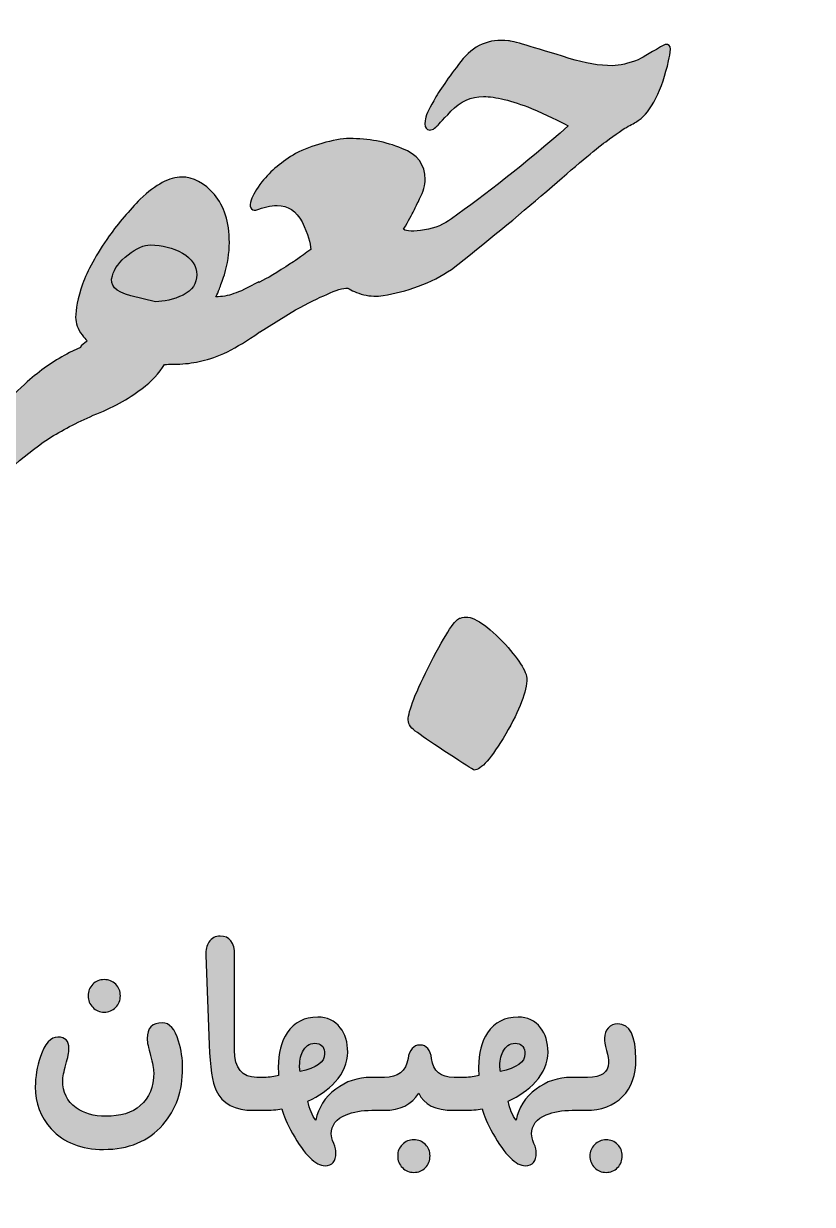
# Model space of a CAD drawing. Header units: millimetres. Extents: x -131.9 to -92.1, y -21.3 to 18.5.
# Drawn here: x -107.47 to -99.97, y -12.7 to -1.47 of the extents above; entities that cross this region are included whole.
import ezdxf

# ---------------------------------------------------------------- set-up
doc = ezdxf.new("R2010")
doc.units = ezdxf.units.MM
doc.header["$MEASUREMENT"] = 0
doc.layers.add('Layer 1', color=7, linetype='Continuous')

msp = doc.modelspace()

# ---------------------------------------------------------------- hatches: boundary and pattern name
at = {"layer": 'Layer 1', "true_color": 0x373435}
h = msp.add_hatch(color=250, dxfattribs=at)
edge = h.paths.add_edge_path()
edge.add_spline(control_points=[(-103.4046, -3.8103), (-103.4987, -3.8737), (-103.6029, -3.927), (-103.7172, -3.9702), (-103.8349, -4.0136), (-103.9458, -4.0402), (-104.0533, -4.057), (-104.1105, -4.0669), (-104.1742, -4.0669), (-104.2382, -4.0502), (-104.3054, -4.0335), (-104.3558, -4.0102), (-104.3895, -3.9869), (-104.4364, -3.9869), (-104.5036, -4.0069), (-104.5877, -4.0468), (-104.6684, -4.0802), (-104.7692, -4.1301), (-104.8869, -4.1934), (-104.8869, -4.1934), (-105.2297, -4.4066), (-105.2297, -4.4066), (-105.2297, -4.4066), (-105.2308, -4.4028), (-105.2308, -4.4028), (-105.2308, -4.4028), (-105.2347, -4.4097), (-105.2347, -4.4097), (-105.453, -4.563), (-105.6345, -4.6528), (-105.779, -4.6796), (-105.8429, -4.6963), (-105.9136, -4.7062), (-105.9874, -4.7095), (-106.0359, -4.7116), (-106.0845, -4.7125), (-106.1329, -4.7127), (-106.184, -4.7972), (-106.2562, -4.8739), (-106.3483, -4.944), (-106.4793, -5.0439), (-106.6338, -5.1272), (-106.812, -5.1973), (-106.9699, -5.2672), (-107.1113, -5.3405), (-107.2388, -5.4204), (-107.4976, -5.597), (-107.7128, -5.7934), (-107.8875, -6.0133), (-107.9179, -6.0434), (-108.0689, -6.2532), (-108.3378, -6.6428), (-108.6673, -7.1559), (-108.8523, -7.4425), (-108.8959, -7.499), (-109.1748, -7.8455), (-109.531, -8.1619), (-109.9713, -8.4518), (-110.0789, -8.5217), (-110.1966, -8.5882), (-110.3244, -8.6517), (-110.5023, -8.7416), (-110.6132, -8.7949), (-110.6605, -8.8116), (-110.778, -8.8748), (-110.8453, -8.8848), (-110.862, -8.8348), (-110.8854, -8.7781), (-110.704, -8.6082), (-110.3176, -8.3286), (-110.0184, -8.1187), (-109.7764, -7.9254), (-109.5951, -7.7456), (-109.3429, -7.4923), (-109.1278, -7.226), (-108.9463, -6.9427), (-108.8656, -6.806), (-108.795, -6.6928), (-108.7378, -6.6031), (-108.6841, -6.5131), (-108.6405, -6.4431), (-108.6101, -6.3963), (-108.4119, -6.0832), (-108.2504, -5.8367), (-108.1261, -5.6568), (-107.9717, -5.4303), (-107.8272, -5.2539), (-107.6959, -5.124), (-107.5716, -5.0008), (-107.4775, -4.9107), (-107.4136, -4.8574), (-107.2959, -4.7542), (-107.1716, -4.6707), (-107.0372, -4.601), (-107.0372, -4.601), (-106.9343, -4.5513), (-106.9343, -4.5513), (-106.9343, -4.5513), (-106.9251, -4.5364), (-106.9251, -4.5364), (-106.8983, -4.5163), (-106.8781, -4.4998), (-106.868, -4.4897), (-106.8848, -4.4729), (-106.9015, -4.4563), (-106.9184, -4.4331), (-106.9587, -4.3765), (-106.9789, -4.3197), (-106.9789, -4.2664), (-106.9789, -4.1899), (-106.9587, -4.0832), (-106.9151, -3.9499), (-106.868, -3.8235), (-106.7842, -3.6701), (-106.6597, -3.4904), (-106.5689, -3.3671), (-106.4713, -3.2504), (-106.3639, -3.1405), (-106.216, -3.0007), (-106.0849, -2.9306), (-105.9706, -2.9306), (-105.8597, -2.9306), (-105.7554, -2.9873), (-105.6581, -3.0972), (-105.5639, -3.2072), (-105.5167, -3.357), (-105.5167, -3.5535), (-105.5167, -3.6536), (-105.5337, -3.7567), (-105.5639, -3.86), (-105.5842, -3.92), (-105.6009, -3.9633), (-105.611, -3.9934), (-105.621, -4.0233), (-105.6345, -4.0466), (-105.6446, -4.07), (-105.5875, -4.07), (-105.5304, -4.0599), (-105.4734, -4.04), (-105.4194, -4.0233), (-105.3389, -3.9834), (-105.2347, -3.9267), (-105.2347, -3.9267), (-105.2321, -3.9367), (-105.2321, -3.9367), (-105.2321, -3.9367), (-105.2297, -3.9302), (-105.2297, -3.9302), (-105.159, -3.897), (-105.0617, -3.8369), (-104.934, -3.7536), (-104.907, -3.7371), (-104.8431, -3.6937), (-104.7423, -3.6205), (-104.7423, -3.5605), (-104.7692, -3.4738), (-104.823, -3.3574), (-104.8802, -3.2541), (-104.9607, -3.2007), (-105.0617, -3.2007), (-105.1255, -3.2007), (-105.1928, -3.2175), (-105.2632, -3.2473), (-105.3137, -3.2473), (-105.3305, -3.2141), (-105.3103, -3.1507), (-105.2934, -3.1041), (-105.26, -3.0474), (-105.2062, -2.9776), (-105.122, -2.871), (-105.0146, -2.7811), (-104.8869, -2.7077), (-104.8062, -2.6645), (-104.7221, -2.6344), (-104.6381, -2.6111), (-104.5338, -2.5812), (-104.4466, -2.5645), (-104.3727, -2.5645), (-104.1944, -2.5645), (-104.0297, -2.5944), (-103.8752, -2.6579), (-103.7272, -2.7145), (-103.6535, -2.8143), (-103.6535, -2.9541), (-103.6535, -3.0042), (-103.6701, -3.0674), (-103.7071, -3.1374), (-103.7272, -3.1808), (-103.744, -3.2175), (-103.761, -3.2508), (-103.7778, -3.2873), (-103.8112, -3.3439), (-103.8583, -3.4271), (-103.8314, -3.4505), (-103.7642, -3.4505), (-103.66, -3.434), (-103.5559, -3.4172), (-103.4719, -3.3806), (-103.4046, -3.3273), (-103.0853, -3.1041), (-102.7123, -2.8109), (-102.2921, -2.4445), (-102.383, -2.3946), (-102.4972, -2.3413), (-102.6417, -2.2781), (-102.8335, -2.2014), (-102.988, -2.1649), (-103.0989, -2.1649), (-103.2164, -2.1649), (-103.3207, -2.2114), (-103.4079, -2.3047), (-103.4955, -2.3979), (-103.5391, -2.4445), (-103.5391, -2.4445), (-103.5726, -2.4812), (-103.6029, -2.4912), (-103.6299, -2.478), (-103.6535, -2.468), (-103.6634, -2.438), (-103.6535, -2.3946), (-103.65, -2.3547), (-103.6233, -2.2913), (-103.5726, -2.2047), (-103.519, -2.1081), (-103.4315, -1.9849), (-103.3138, -1.8316), (-103.1964, -1.6785), (-103.0451, -1.6117), (-102.8603, -1.635), (-102.8299, -1.635), (-102.6349, -1.6917), (-102.2821, -1.8016), (-102.1309, -1.8483), (-101.9965, -1.8716), (-101.8721, -1.8716), (-101.8015, -1.8716), (-101.7209, -1.8517), (-101.6268, -1.8149), (-101.5729, -1.7851), (-101.4889, -1.7384), (-101.3713, -1.6684), (-101.3343, -1.665), (-101.3174, -1.6817), (-101.3209, -1.715), (-101.3209, -1.7517), (-101.3277, -1.7883), (-101.3377, -1.8249), (-101.3679, -1.9616), (-101.4083, -2.0814), (-101.4587, -2.1814), (-101.5124, -2.2847), (-101.5663, -2.3513), (-101.6167, -2.388), (-101.6435, -2.4045), (-101.6772, -2.4245), (-101.7209, -2.448), (-101.7645, -2.4713), (-101.8384, -2.5211), (-101.936, -2.5944), (-102.0333, -2.6677), (-102.2217, -2.8243), (-102.4972, -3.0642), (-102.7762, -3.3073), (-103.0787, -3.5539), (-103.4046, -3.8103)], knot_values=[0, 0, 0, 0, 0.0113636, 0.0113636, 0.0113636, 0.0227273, 0.0227273, 0.0227273, 0.0340909, 0.0340909, 0.0340909, 0.0454545, 0.0454545, 0.0454545, 0.0568182, 0.0568182, 0.0568182, 0.0681818, 0.0681818, 0.0681818, 0.0795455, 0.0795455, 0.0795455, 0.0909091, 0.0909091, 0.0909091, 0.1022727, 0.1022727, 0.1022727, 0.1136364, 0.1136364, 0.1136364, 0.125, 0.125, 0.125, 0.1363636, 0.1363636, 0.1363636, 0.1477273, 0.1477273, 0.1477273, 0.1590909, 0.1590909, 0.1590909, 0.1704545, 0.1704545, 0.1704545, 0.1818182, 0.1818182, 0.1818182, 0.1931818, 0.1931818, 0.1931818, 0.2045455, 0.2045455, 0.2045455, 0.2159091, 0.2159091, 0.2159091, 0.2272727, 0.2272727, 0.2272727, 0.2386364, 0.2386364, 0.2386364, 0.25, 0.25, 0.25, 0.2613636, 0.2613636, 0.2613636, 0.2727273, 0.2727273, 0.2727273, 0.2840909, 0.2840909, 0.2840909, 0.2954545, 0.2954545, 0.2954545, 0.3068182, 0.3068182, 0.3068182, 0.3181818, 0.3181818, 0.3181818, 0.3295455, 0.3295455, 0.3295455, 0.3409091, 0.3409091, 0.3409091, 0.3522727, 0.3522727, 0.3522727, 0.3636364, 0.3636364, 0.3636364, 0.375, 0.375, 0.375, 0.3863636, 0.3863636, 0.3863636, 0.3977273, 0.3977273, 0.3977273, 0.4090909, 0.4090909, 0.4090909, 0.4204545, 0.4204545, 0.4204545, 0.4318182, 0.4318182, 0.4318182, 0.4431818, 0.4431818, 0.4431818, 0.4545455, 0.4545455, 0.4545455, 0.4659091, 0.4659091, 0.4659091, 0.4772727, 0.4772727, 0.4772727, 0.4886364, 0.4886364, 0.4886364, 0.5, 0.5, 0.5, 0.5113636, 0.5113636, 0.5113636, 0.5227273, 0.5227273, 0.5227273, 0.5340909, 0.5340909, 0.5340909, 0.5454545, 0.5454545, 0.5454545, 0.5568182, 0.5568182, 0.5568182, 0.5681818, 0.5681818, 0.5681818, 0.5795455, 0.5795455, 0.5795455, 0.5909091, 0.5909091, 0.5909091, 0.6022727, 0.6022727, 0.6022727, 0.6136364, 0.6136364, 0.6136364, 0.625, 0.625, 0.625, 0.6363636, 0.6363636, 0.6363636, 0.6477273, 0.6477273, 0.6477273, 0.6590909, 0.6590909, 0.6590909, 0.6704545, 0.6704545, 0.6704545, 0.6818182, 0.6818182, 0.6818182, 0.6931818, 0.6931818, 0.6931818, 0.7045455, 0.7045455, 0.7045455, 0.7159091, 0.7159091, 0.7159091, 0.7272727, 0.7272727, 0.7272727, 0.7386364, 0.7386364, 0.7386364, 0.75, 0.75, 0.75, 0.7613636, 0.7613636, 0.7613636, 0.7727273, 0.7727273, 0.7727273, 0.7840909, 0.7840909, 0.7840909, 0.7954545, 0.7954545, 0.7954545, 0.8068182, 0.8068182, 0.8068182, 0.8181818, 0.8181818, 0.8181818, 0.8295455, 0.8295455, 0.8295455, 0.8409091, 0.8409091, 0.8409091, 0.8522727, 0.8522727, 0.8522727, 0.8636364, 0.8636364, 0.8636364, 0.875, 0.875, 0.875, 0.8863636, 0.8863636, 0.8863636, 0.8977273, 0.8977273, 0.8977273, 0.9090909, 0.9090909, 0.9090909, 0.9204545, 0.9204545, 0.9204545, 0.9318182, 0.9318182, 0.9318182, 0.9431818, 0.9431818, 0.9431818, 0.9545455, 0.9545455, 0.9545455, 0.9659091, 0.9659091, 0.9659091, 0.9772727, 0.9772727, 0.9772727, 0.9886364, 0.9886364, 0.9886364, 1, 1, 1, 1], degree=3, periodic=1)
h = msp.add_hatch(color=250, dxfattribs=at)
edge = h.paths.add_edge_path()
edge.add_spline(control_points=[(-105.8261, -3.86), (-105.8261, -3.7769), (-105.8732, -3.7069), (-105.9638, -3.6536), (-106.0547, -3.6036), (-106.1554, -3.577), (-106.2665, -3.577), (-106.3302, -3.577), (-106.4009, -3.607), (-106.4783, -3.6701), (-106.5621, -3.7335), (-106.6125, -3.8001), (-106.6294, -3.8702), (-106.6597, -3.9599), (-106.6026, -4.0233), (-106.4547, -4.0599), (-106.4547, -4.0599), (-106.2194, -4.1165), (-106.2194, -4.1165), (-106.1386, -4.1165), (-106.0514, -4.0966), (-105.9571, -4.0533), (-105.8698, -4.01), (-105.8261, -3.9433), (-105.8261, -3.86)], knot_values=[0, 0, 0, 0, 0.125, 0.125, 0.125, 0.25, 0.25, 0.25, 0.375, 0.375, 0.375, 0.5, 0.5, 0.5, 0.625, 0.625, 0.625, 0.75, 0.75, 0.75, 0.875, 0.875, 0.875, 1, 1, 1, 1], degree=3, periodic=1)
h = msp.add_hatch(color=250, dxfattribs=at)
edge = h.paths.add_edge_path()
edge.add_spline(control_points=[(-103.8146, -8.0958), (-103.8146, -8.139), (-103.7844, -8.1792), (-103.7272, -8.2157), (-103.6634, -8.2623), (-103.5627, -8.3322), (-103.4249, -8.4223), (-103.287, -8.5121), (-103.2096, -8.5621), (-103.1862, -8.572), (-103.1225, -8.572), (-103.0248, -8.4588), (-102.887, -8.2289), (-102.7525, -7.9991), (-102.6853, -7.8226), (-102.6853, -7.6993), (-102.699, -7.6095), (-102.7864, -7.4827), (-102.9475, -7.3195), (-103.109, -7.1562), (-103.2333, -7.0897), (-103.3174, -7.1264), (-103.3611, -7.1264), (-103.4551, -7.2662), (-103.5997, -7.5494), (-103.7443, -7.8292), (-103.8146, -8.0125), (-103.8146, -8.0958)], knot_values=[0, 0, 0, 0, 0.1111111, 0.1111111, 0.1111111, 0.2222222, 0.2222222, 0.2222222, 0.3333333, 0.3333333, 0.3333333, 0.4444444, 0.4444444, 0.4444444, 0.5555556, 0.5555556, 0.5555556, 0.6666667, 0.6666667, 0.6666667, 0.7777778, 0.7777778, 0.7777778, 0.8888889, 0.8888889, 0.8888889, 1, 1, 1, 1], degree=3, periodic=1)
h = msp.add_hatch(color=250, dxfattribs=at)
edge = h.paths.add_edge_path()
edge.add_spline(control_points=[(-105.1949, -11.8091), (-105.1949, -11.8091), (-105.2732, -11.8091), (-105.2732, -11.8091), (-105.2732, -11.8091), (-105.2848, -11.8091), (-105.2848, -11.8091), (-105.4644, -11.8091), (-105.584, -11.7467), (-105.6427, -11.6209), (-105.6785, -11.5435), (-105.7005, -11.3989), (-105.709, -11.1864), (-105.709, -11.1864), (-105.7404, -10.3317), (-105.7404, -10.3317), (-105.7418, -10.2833), (-105.7317, -10.2426), (-105.7106, -10.209), (-105.6864, -10.1708), (-105.6504, -10.1512), (-105.6044, -10.1512), (-105.513, -10.1512), (-105.4668, -10.2113), (-105.4668, -10.3317), (-105.4668, -10.3317), (-105.4668, -11.2356), (-105.4668, -11.2356), (-105.4668, -11.4092), (-105.3966, -11.4958), (-105.2551, -11.4958), (-105.2551, -11.4958), (-105.1949, -11.4958), (-105.1949, -11.4958), (-105.1949, -11.4958), (-105.1856, -11.4958), (-105.1856, -11.4958), (-105.1325, -11.4958), (-105.0864, -11.4896), (-105.048, -11.477), (-105.0504, -11.4497), (-105.0512, -11.424), (-105.0512, -11.3989), (-105.0512, -11.2654), (-105.0231, -11.1559), (-104.966, -11.0708), (-104.8997, -10.9716), (-104.8027, -10.9224), (-104.6754, -10.9224), (-104.5848, -10.9224), (-104.5136, -10.956), (-104.4613, -11.0231), (-104.4136, -11.0841), (-104.3902, -11.1615), (-104.3902, -11.2552), (-104.3902, -11.356), (-104.43, -11.4505), (-104.5097, -11.5388), (-104.5777, -11.6146), (-104.6645, -11.6747), (-104.7684, -11.7209), (-104.7551, -11.7967), (-104.7301, -11.8576), (-104.6934, -11.9037), (-104.6708, -11.7834), (-104.6074, -11.685), (-104.5043, -11.6075), (-104.4059, -11.5333), (-104.2942, -11.4958), (-104.1691, -11.4958), (-104.1691, -11.4958), (-104.1387, -11.4958), (-104.1387, -11.4958), (-104.1387, -11.4958), (-104.0605, -11.4958), (-104.0605, -11.4958), (-104.0605, -11.4958), (-104.0418, -11.4958), (-104.0418, -11.4958), (-103.9114, -11.4958), (-103.8363, -11.4365), (-103.8167, -11.3169), (-103.8035, -11.2318), (-103.7653, -11.1888), (-103.7027, -11.1888), (-103.6394, -11.1888), (-103.6027, -11.2318), (-103.5925, -11.3169), (-103.5777, -11.4365), (-103.5065, -11.4958), (-103.3792, -11.4958), (-103.3792, -11.4958), (-103.3675, -11.4958), (-103.3675, -11.4958), (-103.3675, -11.4958), (-103.2894, -11.4958), (-103.2894, -11.4958), (-103.2894, -11.4958), (-103.28, -11.4958), (-103.28, -11.4958), (-103.2268, -11.4958), (-103.1807, -11.4896), (-103.1424, -11.477), (-103.1448, -11.4497), (-103.1456, -11.424), (-103.1456, -11.3989), (-103.1456, -11.2654), (-103.1175, -11.1559), (-103.0604, -11.0708), (-102.9941, -10.9716), (-102.8971, -10.9224), (-102.7697, -10.9224), (-102.6791, -10.9224), (-102.608, -10.956), (-102.5556, -11.0231), (-102.508, -11.0841), (-102.4846, -11.1615), (-102.4846, -11.2552), (-102.4846, -11.356), (-102.5244, -11.4505), (-102.6041, -11.5388), (-102.6721, -11.6146), (-102.7588, -11.6747), (-102.8628, -11.7209), (-102.8494, -11.7967), (-102.8245, -11.8576), (-102.7877, -11.9037), (-102.7651, -11.7834), (-102.7017, -11.685), (-102.5987, -11.6075), (-102.5002, -11.5333), (-102.3885, -11.4958), (-102.2634, -11.4958), (-102.2634, -11.4958), (-102.2331, -11.4958), (-102.2331, -11.4958), (-102.2331, -11.4958), (-102.1549, -11.4958), (-102.1549, -11.4958), (-102.1549, -11.4958), (-102.1088, -11.4958), (-102.1088, -11.4958), (-101.9751, -11.4958), (-101.9088, -11.4489), (-101.9088, -11.356), (-101.9088, -11.3287), (-101.915, -11.2896), (-101.9283, -11.2388), (-101.9417, -11.188), (-101.9478, -11.149), (-101.9478, -11.1216), (-101.9478, -11.0849), (-101.9361, -11.0529), (-101.9119, -11.0262), (-101.8877, -11.0005), (-101.858, -10.9873), (-101.8213, -10.9873), (-101.7064, -10.9873), (-101.6487, -11.099), (-101.6487, -11.3224), (-101.6487, -11.4732), (-101.6908, -11.5919), (-101.7752, -11.6787), (-101.8596, -11.7654), (-101.9767, -11.8091), (-102.1268, -11.8091), (-102.1268, -11.8091), (-102.1549, -11.8091), (-102.1549, -11.8091), (-102.1549, -11.8091), (-102.2331, -11.8091), (-102.2331, -11.8091), (-102.2331, -11.8091), (-102.2541, -11.8091), (-102.2541, -11.8091), (-102.351, -11.8091), (-102.433, -11.8232), (-102.501, -11.8514), (-102.594, -11.8896), (-102.6408, -11.9505), (-102.6408, -12.0341), (-102.6408, -12.0553), (-102.6331, -12.0849), (-102.6182, -12.1241), (-102.6034, -12.1623), (-102.5963, -12.192), (-102.5963, -12.2131), (-102.5963, -12.2951), (-102.6307, -12.3358), (-102.7003, -12.3358), (-102.7909, -12.3358), (-102.894, -12.2334), (-103.0105, -12.0287), (-103.0627, -11.9373), (-103.0955, -11.8584), (-103.1104, -11.7935), (-103.1596, -11.8036), (-103.2175, -11.8091), (-103.2823, -11.8091), (-103.2823, -11.8091), (-103.2894, -11.8091), (-103.2894, -11.8091), (-103.2894, -11.8091), (-103.3675, -11.8091), (-103.3675, -11.8091), (-103.3675, -11.8091), (-103.3792, -11.8091), (-103.3792, -11.8091), (-103.5573, -11.8091), (-103.6691, -11.7544), (-103.7137, -11.6451), (-103.7809, -11.7544), (-103.891, -11.8091), (-104.0441, -11.8091), (-104.0441, -11.8091), (-104.0605, -11.8091), (-104.0605, -11.8091), (-104.0605, -11.8091), (-104.1387, -11.8091), (-104.1387, -11.8091), (-104.1387, -11.8091), (-104.1597, -11.8091), (-104.1597, -11.8091), (-104.2566, -11.8091), (-104.3387, -11.8232), (-104.4067, -11.8514), (-104.4996, -11.8896), (-104.5465, -11.9505), (-104.5465, -12.0341), (-104.5465, -12.0553), (-104.5387, -12.0849), (-104.5239, -12.1241), (-104.509, -12.1623), (-104.502, -12.192), (-104.502, -12.2131), (-104.502, -12.2951), (-104.5363, -12.3358), (-104.6059, -12.3358), (-104.6965, -12.3358), (-104.7997, -12.2334), (-104.9161, -12.0287), (-104.9684, -11.9373), (-105.0012, -11.8584), (-105.016, -11.7935), (-105.0652, -11.8036), (-105.1231, -11.8091), (-105.188, -11.8091), (-105.188, -11.8091), (-105.1949, -11.8091), (-105.1949, -11.8091)], knot_values=[0, 0, 0, 0, 0.0120482, 0.0120482, 0.0120482, 0.0240964, 0.0240964, 0.0240964, 0.0361446, 0.0361446, 0.0361446, 0.0481928, 0.0481928, 0.0481928, 0.060241, 0.060241, 0.060241, 0.0722892, 0.0722892, 0.0722892, 0.0843373, 0.0843373, 0.0843373, 0.0963855, 0.0963855, 0.0963855, 0.1084337, 0.1084337, 0.1084337, 0.1204819, 0.1204819, 0.1204819, 0.1325301, 0.1325301, 0.1325301, 0.1445783, 0.1445783, 0.1445783, 0.1566265, 0.1566265, 0.1566265, 0.1686747, 0.1686747, 0.1686747, 0.1807229, 0.1807229, 0.1807229, 0.1927711, 0.1927711, 0.1927711, 0.2048193, 0.2048193, 0.2048193, 0.2168675, 0.2168675, 0.2168675, 0.2289157, 0.2289157, 0.2289157, 0.2409639, 0.2409639, 0.2409639, 0.253012, 0.253012, 0.253012, 0.2650602, 0.2650602, 0.2650602, 0.2771084, 0.2771084, 0.2771084, 0.2891566, 0.2891566, 0.2891566, 0.3012048, 0.3012048, 0.3012048, 0.313253, 0.313253, 0.313253, 0.3253012, 0.3253012, 0.3253012, 0.3373494, 0.3373494, 0.3373494, 0.3493976, 0.3493976, 0.3493976, 0.3614458, 0.3614458, 0.3614458, 0.373494, 0.373494, 0.373494, 0.3855422, 0.3855422, 0.3855422, 0.3975904, 0.3975904, 0.3975904, 0.4096386, 0.4096386, 0.4096386, 0.4216867, 0.4216867, 0.4216867, 0.4337349, 0.4337349, 0.4337349, 0.4457831, 0.4457831, 0.4457831, 0.4578313, 0.4578313, 0.4578313, 0.4698795, 0.4698795, 0.4698795, 0.4819277, 0.4819277, 0.4819277, 0.4939759, 0.4939759, 0.4939759, 0.5060241, 0.5060241, 0.5060241, 0.5180723, 0.5180723, 0.5180723, 0.5301205, 0.5301205, 0.5301205, 0.5421687, 0.5421687, 0.5421687, 0.5542169, 0.5542169, 0.5542169, 0.5662651, 0.5662651, 0.5662651, 0.5783133, 0.5783133, 0.5783133, 0.5903614, 0.5903614, 0.5903614, 0.6024096, 0.6024096, 0.6024096, 0.6144578, 0.6144578, 0.6144578, 0.626506, 0.626506, 0.626506, 0.6385542, 0.6385542, 0.6385542, 0.6506024, 0.6506024, 0.6506024, 0.6626506, 0.6626506, 0.6626506, 0.6746988, 0.6746988, 0.6746988, 0.686747, 0.686747, 0.686747, 0.6987952, 0.6987952, 0.6987952, 0.7108434, 0.7108434, 0.7108434, 0.7228916, 0.7228916, 0.7228916, 0.7349398, 0.7349398, 0.7349398, 0.746988, 0.746988, 0.746988, 0.7590361, 0.7590361, 0.7590361, 0.7710843, 0.7710843, 0.7710843, 0.7831325, 0.7831325, 0.7831325, 0.7951807, 0.7951807, 0.7951807, 0.8072289, 0.8072289, 0.8072289, 0.8192771, 0.8192771, 0.8192771, 0.8313253, 0.8313253, 0.8313253, 0.8433735, 0.8433735, 0.8433735, 0.8554217, 0.8554217, 0.8554217, 0.8674699, 0.8674699, 0.8674699, 0.8795181, 0.8795181, 0.8795181, 0.8915663, 0.8915663, 0.8915663, 0.9036145, 0.9036145, 0.9036145, 0.9156627, 0.9156627, 0.9156627, 0.9277108, 0.9277108, 0.9277108, 0.939759, 0.939759, 0.939759, 0.9518072, 0.9518072, 0.9518072, 0.9638554, 0.9638554, 0.9638554, 0.9759036, 0.9759036, 0.9759036, 0.9879518, 0.9879518, 0.9879518, 1, 1, 1, 1], degree=3, periodic=1)
h = msp.add_hatch(color=250, dxfattribs=at)
edge = h.paths.add_edge_path()
edge.add_spline(control_points=[(-106.5536, -10.7192), (-106.5536, -10.7621), (-106.5684, -10.7989), (-106.5982, -10.8293), (-106.6279, -10.8598), (-106.6645, -10.8754), (-106.7076, -10.8754), (-106.7505, -10.8754), (-106.7865, -10.8598), (-106.8161, -10.8293), (-106.8458, -10.7989), (-106.8606, -10.7621), (-106.8606, -10.7192), (-106.8606, -10.6763), (-106.8458, -10.6395), (-106.8161, -10.6099), (-106.7865, -10.581), (-106.7505, -10.566), (-106.7076, -10.566), (-106.6645, -10.566), (-106.6279, -10.581), (-106.5982, -10.6099), (-106.5684, -10.6395), (-106.5536, -10.6763), (-106.5536, -10.7192)], knot_values=[0, 0, 0, 0, 0.125, 0.125, 0.125, 0.25, 0.25, 0.25, 0.375, 0.375, 0.375, 0.5, 0.5, 0.5, 0.625, 0.625, 0.625, 0.75, 0.75, 0.75, 0.875, 0.875, 0.875, 1, 1, 1, 1], degree=3, periodic=1)
h = msp.add_hatch(color=250, dxfattribs=at)
edge = h.paths.add_edge_path()
edge.add_spline(control_points=[(-105.9614, -11.4068), (-105.9614, -11.6239), (-106.0239, -11.8036), (-106.1489, -11.9467), (-106.2857, -12.1029), (-106.4739, -12.181), (-106.7137, -12.181), (-106.9255, -12.181), (-107.0911, -12.1162), (-107.2107, -11.9857), (-107.3123, -11.874), (-107.3631, -11.7411), (-107.3631, -11.5857), (-107.3631, -11.4912), (-107.3467, -11.3951), (-107.3139, -11.2981), (-107.2724, -11.1739), (-107.217, -11.1122), (-107.1474, -11.1122), (-107.0779, -11.1122), (-107.0427, -11.149), (-107.0427, -11.2224), (-107.0427, -11.256), (-107.0521, -11.306), (-107.0716, -11.374), (-107.0911, -11.442), (-107.1014, -11.4928), (-107.1014, -11.5278), (-107.1014, -11.6373), (-107.0591, -11.7224), (-106.9747, -11.7842), (-106.9005, -11.8388), (-106.806, -11.8662), (-106.6927, -11.8662), (-106.5528, -11.8662), (-106.4427, -11.8326), (-106.3638, -11.7646), (-106.2786, -11.6919), (-106.2364, -11.5873), (-106.2364, -11.4497), (-106.2364, -11.4138), (-106.2465, -11.3591), (-106.2669, -11.2864), (-106.288, -11.2138), (-106.2981, -11.1607), (-106.2981, -11.1271), (-106.2981, -11.0262), (-106.2505, -10.9762), (-106.1544, -10.9762), (-106.0864, -10.9762), (-106.0348, -11.0349), (-105.9996, -11.1513), (-105.9739, -11.2333), (-105.9614, -11.3185), (-105.9614, -11.4068)], knot_values=[0, 0, 0, 0, 0.0555556, 0.0555556, 0.0555556, 0.1111111, 0.1111111, 0.1111111, 0.1666667, 0.1666667, 0.1666667, 0.2222222, 0.2222222, 0.2222222, 0.2777778, 0.2777778, 0.2777778, 0.3333333, 0.3333333, 0.3333333, 0.3888889, 0.3888889, 0.3888889, 0.4444444, 0.4444444, 0.4444444, 0.5, 0.5, 0.5, 0.5555556, 0.5555556, 0.5555556, 0.6111111, 0.6111111, 0.6111111, 0.6666667, 0.6666667, 0.6666667, 0.7222222, 0.7222222, 0.7222222, 0.7777778, 0.7777778, 0.7777778, 0.8333333, 0.8333333, 0.8333333, 0.8888889, 0.8888889, 0.8888889, 0.9444444, 0.9444444, 0.9444444, 1, 1, 1, 1], degree=3, periodic=1)
h = msp.add_hatch(color=250, dxfattribs=at)
edge = h.paths.add_edge_path()
edge.add_spline(control_points=[(-104.6105, -11.2724), (-104.6105, -11.2123), (-104.6348, -11.1794), (-104.6832, -11.1731), (-104.7386, -11.1662), (-104.7817, -11.1864), (-104.8114, -11.2356), (-104.8355, -11.2763), (-104.8481, -11.3263), (-104.8481, -11.3857), (-104.8481, -11.4044), (-104.8465, -11.4224), (-104.8434, -11.4404), (-104.688, -11.4076), (-104.6105, -11.3513), (-104.6105, -11.2724)], knot_values=[0, 0, 0, 0, 0.2, 0.2, 0.2, 0.4, 0.4, 0.4, 0.6, 0.6, 0.6, 0.8, 0.8, 0.8, 1, 1, 1, 1], degree=3, periodic=1)
h = msp.add_hatch(color=250, dxfattribs=at)
edge = h.paths.add_edge_path()
edge.add_spline(control_points=[(-102.7049, -11.2724), (-102.7049, -11.2123), (-102.7292, -11.1794), (-102.7776, -11.1731), (-102.833, -11.1662), (-102.876, -11.1864), (-102.9057, -11.2356), (-102.9299, -11.2763), (-102.9425, -11.3263), (-102.9425, -11.3857), (-102.9425, -11.4044), (-102.9409, -11.4224), (-102.9377, -11.4404), (-102.7823, -11.4076), (-102.7049, -11.3513), (-102.7049, -11.2724)], knot_values=[0, 0, 0, 0, 0.2, 0.2, 0.2, 0.4, 0.4, 0.4, 0.6, 0.6, 0.6, 0.8, 0.8, 0.8, 1, 1, 1, 1], degree=3, periodic=1)
h = msp.add_hatch(color=250, dxfattribs=at)
edge = h.paths.add_edge_path()
edge.add_spline(control_points=[(-103.6074, -12.2427), (-103.6074, -12.2858), (-103.6222, -12.3233), (-103.6512, -12.3538), (-103.6809, -12.3842), (-103.7175, -12.3991), (-103.7605, -12.3991), (-103.8035, -12.3991), (-103.8402, -12.3842), (-103.8699, -12.3538), (-103.9003, -12.3233), (-103.9152, -12.2858), (-103.9152, -12.2427), (-103.9152, -12.1998), (-103.9003, -12.163), (-103.8699, -12.1342), (-103.8402, -12.1045), (-103.8035, -12.0897), (-103.7605, -12.0897), (-103.7175, -12.0897), (-103.6809, -12.1045), (-103.6512, -12.1342), (-103.6222, -12.163), (-103.6074, -12.1998), (-103.6074, -12.2427)], knot_values=[0, 0, 0, 0, 0.125, 0.125, 0.125, 0.25, 0.25, 0.25, 0.375, 0.375, 0.375, 0.5, 0.5, 0.5, 0.625, 0.625, 0.625, 0.75, 0.75, 0.75, 0.875, 0.875, 0.875, 1, 1, 1, 1], degree=3, periodic=1)
h = msp.add_hatch(color=250, dxfattribs=at)
edge = h.paths.add_edge_path()
edge.add_spline(control_points=[(-101.7784, -12.2427), (-101.7784, -12.2858), (-101.7932, -12.3233), (-101.8229, -12.3538), (-101.8533, -12.3842), (-101.8901, -12.3991), (-101.933, -12.3991), (-101.9759, -12.3991), (-102.0127, -12.3842), (-102.0416, -12.3538), (-102.0714, -12.3233), (-102.0862, -12.2858), (-102.0862, -12.2427), (-102.0862, -12.2006), (-102.0714, -12.1646), (-102.0408, -12.135), (-102.0111, -12.1045), (-101.9751, -12.0897), (-101.933, -12.0897), (-101.8901, -12.0897), (-101.8533, -12.1045), (-101.8229, -12.1342), (-101.7932, -12.163), (-101.7784, -12.1998), (-101.7784, -12.2427)], knot_values=[0, 0, 0, 0, 0.125, 0.125, 0.125, 0.25, 0.25, 0.25, 0.375, 0.375, 0.375, 0.5, 0.5, 0.5, 0.625, 0.625, 0.625, 0.75, 0.75, 0.75, 0.875, 0.875, 0.875, 1, 1, 1, 1], degree=3, periodic=1)

# ---------------------------------------------------------------- linework, layer by layer
at = {"layer": 'Layer 1', "color": 250, "lineweight": 18}
msp.add_open_spline([(-128.8774, 18.4715), (-128.8774, 18.4715), (-95.0772, 18.4715), (-95.0772, 18.4715), (-93.4273, 18.4715), (-92.0773, 17.1215), (-92.0773, 15.4715), (-92.0773, 15.4715), (-92.0773, -18.3285), (-92.0773, -18.3285), (-92.0773, -19.9785), (-93.4273, -21.3285), (-95.0772, -21.3285), (-95.0772, -21.3285), (-128.8774, -21.3285), (-128.8774, -21.3285), (-130.5273, -21.3285), (-131.8773, -19.9785), (-131.8773, -18.3285), (-131.8773, -18.3285), (-131.8773, 15.4715), (-131.8773, 15.4715), (-131.8773, 17.1215), (-130.5273, 18.4715), (-128.8774, 18.4715)], degree=3, knots=[0, 0, 0, 0, 0.125, 0.125, 0.125, 0.25, 0.25, 0.25, 0.375, 0.375, 0.375, 0.5, 0.5, 0.5, 0.625, 0.625, 0.625, 0.75, 0.75, 0.75, 0.875, 0.875, 0.875, 1, 1, 1, 1], dxfattribs=at)
at = {"layer": 'Layer 1', "color": 250}
for points, knots in [([(-103.4046, -3.8103), (-103.4987, -3.8737), (-103.6029, -3.927), (-103.7172, -3.9702), (-103.8349, -4.0136), (-103.9458, -4.0402), (-104.0533, -4.057), (-104.1105, -4.0669), (-104.1742, -4.0669), (-104.2382, -4.0502), (-104.3054, -4.0335), (-104.3558, -4.0102), (-104.3895, -3.9869), (-104.4364, -3.9869), (-104.5036, -4.0069), (-104.5877, -4.0468), (-104.6684, -4.0802), (-104.7692, -4.1301), (-104.8869, -4.1934), (-104.8869, -4.1934), (-105.2297, -4.4066), (-105.2297, -4.4066), (-105.2297, -4.4066), (-105.2308, -4.4028), (-105.2308, -4.4028), (-105.2308, -4.4028), (-105.2347, -4.4097), (-105.2347, -4.4097), (-105.453, -4.563), (-105.6345, -4.6528), (-105.779, -4.6796), (-105.8429, -4.6963), (-105.9136, -4.7062), (-105.9874, -4.7095), (-106.0359, -4.7116), (-106.0845, -4.7125), (-106.1329, -4.7127), (-106.184, -4.7972), (-106.2562, -4.8739), (-106.3483, -4.944), (-106.4793, -5.0439), (-106.6338, -5.1272), (-106.812, -5.1973), (-106.9699, -5.2672), (-107.1113, -5.3405), (-107.2388, -5.4204), (-107.4976, -5.597), (-107.7128, -5.7934), (-107.8875, -6.0133), (-107.9179, -6.0434), (-108.0689, -6.2532), (-108.3378, -6.6428), (-108.6673, -7.1559), (-108.8523, -7.4425), (-108.8959, -7.499), (-109.1748, -7.8455), (-109.531, -8.1619), (-109.9713, -8.4518), (-110.0789, -8.5217), (-110.1966, -8.5882), (-110.3244, -8.6517), (-110.5023, -8.7416), (-110.6132, -8.7949), (-110.6605, -8.8116), (-110.778, -8.8748), (-110.8453, -8.8848), (-110.862, -8.8348), (-110.8854, -8.7781), (-110.704, -8.6082), (-110.3176, -8.3286), (-110.0184, -8.1187), (-109.7764, -7.9254), (-109.5951, -7.7456), (-109.3429, -7.4923), (-109.1278, -7.226), (-108.9463, -6.9427), (-108.8656, -6.806), (-108.795, -6.6928), (-108.7378, -6.6031), (-108.6841, -6.5131), (-108.6405, -6.4431), (-108.6101, -6.3963), (-108.4119, -6.0832), (-108.2504, -5.8367), (-108.1261, -5.6568), (-107.9717, -5.4303), (-107.8272, -5.2539), (-107.6959, -5.124), (-107.5716, -5.0008), (-107.4775, -4.9107), (-107.4136, -4.8574), (-107.2959, -4.7542), (-107.1716, -4.6707), (-107.0372, -4.601), (-107.0372, -4.601), (-106.9343, -4.5513), (-106.9343, -4.5513), (-106.9343, -4.5513), (-106.9251, -4.5364), (-106.9251, -4.5364), (-106.8983, -4.5163), (-106.8781, -4.4998), (-106.868, -4.4897), (-106.8848, -4.4729), (-106.9015, -4.4563), (-106.9184, -4.4331), (-106.9587, -4.3765), (-106.9789, -4.3197), (-106.9789, -4.2664), (-106.9789, -4.1899), (-106.9587, -4.0832), (-106.9151, -3.9499), (-106.868, -3.8235), (-106.7842, -3.6701), (-106.6597, -3.4904), (-106.5689, -3.3671), (-106.4713, -3.2504), (-106.3639, -3.1405), (-106.216, -3.0007), (-106.0849, -2.9306), (-105.9706, -2.9306), (-105.8597, -2.9306), (-105.7554, -2.9873), (-105.6581, -3.0972), (-105.5639, -3.2072), (-105.5167, -3.357), (-105.5167, -3.5535), (-105.5167, -3.6536), (-105.5337, -3.7567), (-105.5639, -3.86), (-105.5842, -3.92), (-105.6009, -3.9633), (-105.611, -3.9934), (-105.621, -4.0233), (-105.6345, -4.0466), (-105.6446, -4.07), (-105.5875, -4.07), (-105.5304, -4.0599), (-105.4734, -4.04), (-105.4194, -4.0233), (-105.3389, -3.9834), (-105.2347, -3.9267), (-105.2347, -3.9267), (-105.2321, -3.9367), (-105.2321, -3.9367), (-105.2321, -3.9367), (-105.2297, -3.9302), (-105.2297, -3.9302), (-105.159, -3.897), (-105.0617, -3.8369), (-104.934, -3.7536), (-104.907, -3.7371), (-104.8431, -3.6937), (-104.7423, -3.6205), (-104.7423, -3.5605), (-104.7692, -3.4738), (-104.823, -3.3574), (-104.8802, -3.2541), (-104.9607, -3.2007), (-105.0617, -3.2007), (-105.1255, -3.2007), (-105.1928, -3.2175), (-105.2632, -3.2473), (-105.3137, -3.2473), (-105.3305, -3.2141), (-105.3103, -3.1507), (-105.2934, -3.1041), (-105.26, -3.0474), (-105.2062, -2.9776), (-105.122, -2.871), (-105.0146, -2.7811), (-104.8869, -2.7077), (-104.8062, -2.6645), (-104.7221, -2.6344), (-104.6381, -2.6111), (-104.5338, -2.5812), (-104.4466, -2.5645), (-104.3727, -2.5645), (-104.1944, -2.5645), (-104.0297, -2.5944), (-103.8752, -2.6579), (-103.7272, -2.7145), (-103.6535, -2.8143), (-103.6535, -2.9541), (-103.6535, -3.0042), (-103.6701, -3.0674), (-103.7071, -3.1374), (-103.7272, -3.1808), (-103.744, -3.2175), (-103.761, -3.2508), (-103.7778, -3.2873), (-103.8112, -3.3439), (-103.8583, -3.4271), (-103.8314, -3.4505), (-103.7642, -3.4505), (-103.66, -3.434), (-103.5559, -3.4172), (-103.4719, -3.3806), (-103.4046, -3.3273), (-103.0853, -3.1041), (-102.7123, -2.8109), (-102.2921, -2.4445), (-102.383, -2.3946), (-102.4972, -2.3413), (-102.6417, -2.2781), (-102.8335, -2.2014), (-102.988, -2.1649), (-103.0989, -2.1649), (-103.2164, -2.1649), (-103.3207, -2.2114), (-103.4079, -2.3047), (-103.4955, -2.3979), (-103.5391, -2.4445), (-103.5391, -2.4445), (-103.5726, -2.4812), (-103.6029, -2.4912), (-103.6299, -2.478), (-103.6535, -2.468), (-103.6634, -2.438), (-103.6535, -2.3946), (-103.65, -2.3547), (-103.6233, -2.2913), (-103.5726, -2.2047), (-103.519, -2.1081), (-103.4315, -1.9849), (-103.3138, -1.8316), (-103.1964, -1.6785), (-103.0451, -1.6117), (-102.8603, -1.635), (-102.8299, -1.635), (-102.6349, -1.6917), (-102.2821, -1.8016), (-102.1309, -1.8483), (-101.9965, -1.8716), (-101.8721, -1.8716), (-101.8015, -1.8716), (-101.7209, -1.8517), (-101.6268, -1.8149), (-101.5729, -1.7851), (-101.4889, -1.7384), (-101.3713, -1.6684), (-101.3343, -1.665), (-101.3174, -1.6817), (-101.3209, -1.715), (-101.3209, -1.7517), (-101.3277, -1.7883), (-101.3377, -1.8249), (-101.3679, -1.9616), (-101.4083, -2.0814), (-101.4587, -2.1814), (-101.5124, -2.2847), (-101.5663, -2.3513), (-101.6167, -2.388), (-101.6435, -2.4045), (-101.6772, -2.4245), (-101.7209, -2.448), (-101.7645, -2.4713), (-101.8384, -2.5211), (-101.936, -2.5944), (-102.0333, -2.6677), (-102.2217, -2.8243), (-102.4972, -3.0642), (-102.7762, -3.3073), (-103.0787, -3.5539), (-103.4046, -3.8103)], [0, 0, 0, 0, 0.0113636, 0.0113636, 0.0113636, 0.0227273, 0.0227273, 0.0227273, 0.0340909, 0.0340909, 0.0340909, 0.0454545, 0.0454545, 0.0454545, 0.0568182, 0.0568182, 0.0568182, 0.0681818, 0.0681818, 0.0681818, 0.0795455, 0.0795455, 0.0795455, 0.0909091, 0.0909091, 0.0909091, 0.1022727, 0.1022727, 0.1022727, 0.1136364, 0.1136364, 0.1136364, 0.125, 0.125, 0.125, 0.1363636, 0.1363636, 0.1363636, 0.1477273, 0.1477273, 0.1477273, 0.1590909, 0.1590909, 0.1590909, 0.1704545, 0.1704545, 0.1704545, 0.1818182, 0.1818182, 0.1818182, 0.1931818, 0.1931818, 0.1931818, 0.2045455, 0.2045455, 0.2045455, 0.2159091, 0.2159091, 0.2159091, 0.2272727, 0.2272727, 0.2272727, 0.2386364, 0.2386364, 0.2386364, 0.25, 0.25, 0.25, 0.2613636, 0.2613636, 0.2613636, 0.2727273, 0.2727273, 0.2727273, 0.2840909, 0.2840909, 0.2840909, 0.2954545, 0.2954545, 0.2954545, 0.3068182, 0.3068182, 0.3068182, 0.3181818, 0.3181818, 0.3181818, 0.3295455, 0.3295455, 0.3295455, 0.3409091, 0.3409091, 0.3409091, 0.3522727, 0.3522727, 0.3522727, 0.3636364, 0.3636364, 0.3636364, 0.375, 0.375, 0.375, 0.3863636, 0.3863636, 0.3863636, 0.3977273, 0.3977273, 0.3977273, 0.4090909, 0.4090909, 0.4090909, 0.4204545, 0.4204545, 0.4204545, 0.4318182, 0.4318182, 0.4318182, 0.4431818, 0.4431818, 0.4431818, 0.4545455, 0.4545455, 0.4545455, 0.4659091, 0.4659091, 0.4659091, 0.4772727, 0.4772727, 0.4772727, 0.4886364, 0.4886364, 0.4886364, 0.5, 0.5, 0.5, 0.5113636, 0.5113636, 0.5113636, 0.5227273, 0.5227273, 0.5227273, 0.5340909, 0.5340909, 0.5340909, 0.5454545, 0.5454545, 0.5454545, 0.5568182, 0.5568182, 0.5568182, 0.5681818, 0.5681818, 0.5681818, 0.5795455, 0.5795455, 0.5795455, 0.5909091, 0.5909091, 0.5909091, 0.6022727, 0.6022727, 0.6022727, 0.6136364, 0.6136364, 0.6136364, 0.625, 0.625, 0.625, 0.6363636, 0.6363636, 0.6363636, 0.6477273, 0.6477273, 0.6477273, 0.6590909, 0.6590909, 0.6590909, 0.6704545, 0.6704545, 0.6704545, 0.6818182, 0.6818182, 0.6818182, 0.6931818, 0.6931818, 0.6931818, 0.7045455, 0.7045455, 0.7045455, 0.7159091, 0.7159091, 0.7159091, 0.7272727, 0.7272727, 0.7272727, 0.7386364, 0.7386364, 0.7386364, 0.75, 0.75, 0.75, 0.7613636, 0.7613636, 0.7613636, 0.7727273, 0.7727273, 0.7727273, 0.7840909, 0.7840909, 0.7840909, 0.7954545, 0.7954545, 0.7954545, 0.8068182, 0.8068182, 0.8068182, 0.8181818, 0.8181818, 0.8181818, 0.8295455, 0.8295455, 0.8295455, 0.8409091, 0.8409091, 0.8409091, 0.8522727, 0.8522727, 0.8522727, 0.8636364, 0.8636364, 0.8636364, 0.875, 0.875, 0.875, 0.8863636, 0.8863636, 0.8863636, 0.8977273, 0.8977273, 0.8977273, 0.9090909, 0.9090909, 0.9090909, 0.9204545, 0.9204545, 0.9204545, 0.9318182, 0.9318182, 0.9318182, 0.9431818, 0.9431818, 0.9431818, 0.9545455, 0.9545455, 0.9545455, 0.9659091, 0.9659091, 0.9659091, 0.9772727, 0.9772727, 0.9772727, 0.9886364, 0.9886364, 0.9886364, 1, 1, 1, 1]), ([(-105.8261, -3.86), (-105.8261, -3.7769), (-105.8732, -3.7069), (-105.9638, -3.6536), (-106.0547, -3.6036), (-106.1554, -3.577), (-106.2665, -3.577), (-106.3302, -3.577), (-106.4009, -3.607), (-106.4783, -3.6701), (-106.5621, -3.7335), (-106.6125, -3.8001), (-106.6294, -3.8702), (-106.6597, -3.9599), (-106.6026, -4.0233), (-106.4547, -4.0599), (-106.4547, -4.0599), (-106.2194, -4.1165), (-106.2194, -4.1165), (-106.1386, -4.1165), (-106.0514, -4.0966), (-105.9571, -4.0533), (-105.8698, -4.01), (-105.8261, -3.9433), (-105.8261, -3.86)], [0, 0, 0, 0, 0.125, 0.125, 0.125, 0.25, 0.25, 0.25, 0.375, 0.375, 0.375, 0.5, 0.5, 0.5, 0.625, 0.625, 0.625, 0.75, 0.75, 0.75, 0.875, 0.875, 0.875, 1, 1, 1, 1]), ([(-103.8146, -8.0958), (-103.8146, -8.139), (-103.7844, -8.1792), (-103.7272, -8.2157), (-103.6634, -8.2623), (-103.5627, -8.3322), (-103.4249, -8.4223), (-103.287, -8.5121), (-103.2096, -8.5621), (-103.1862, -8.572), (-103.1225, -8.572), (-103.0248, -8.4588), (-102.887, -8.2289), (-102.7525, -7.9991), (-102.6853, -7.8226), (-102.6853, -7.6993), (-102.699, -7.6095), (-102.7864, -7.4827), (-102.9475, -7.3195), (-103.109, -7.1562), (-103.2333, -7.0897), (-103.3174, -7.1264), (-103.3611, -7.1264), (-103.4551, -7.2662), (-103.5997, -7.5494), (-103.7443, -7.8292), (-103.8146, -8.0125), (-103.8146, -8.0958)], [0, 0, 0, 0, 0.1111111, 0.1111111, 0.1111111, 0.2222222, 0.2222222, 0.2222222, 0.3333333, 0.3333333, 0.3333333, 0.4444444, 0.4444444, 0.4444444, 0.5555556, 0.5555556, 0.5555556, 0.6666667, 0.6666667, 0.6666667, 0.7777778, 0.7777778, 0.7777778, 0.8888889, 0.8888889, 0.8888889, 1, 1, 1, 1]), ([(-105.1949, -11.8091), (-105.1949, -11.8091), (-105.2732, -11.8091), (-105.2732, -11.8091), (-105.2732, -11.8091), (-105.2848, -11.8091), (-105.2848, -11.8091), (-105.4644, -11.8091), (-105.584, -11.7467), (-105.6427, -11.6209), (-105.6785, -11.5435), (-105.7005, -11.3989), (-105.709, -11.1864), (-105.709, -11.1864), (-105.7404, -10.3317), (-105.7404, -10.3317), (-105.7418, -10.2833), (-105.7317, -10.2426), (-105.7106, -10.209), (-105.6864, -10.1708), (-105.6504, -10.1512), (-105.6044, -10.1512), (-105.513, -10.1512), (-105.4668, -10.2113), (-105.4668, -10.3317), (-105.4668, -10.3317), (-105.4668, -11.2356), (-105.4668, -11.2356), (-105.4668, -11.4092), (-105.3966, -11.4958), (-105.2551, -11.4958), (-105.2551, -11.4958), (-105.1949, -11.4958), (-105.1949, -11.4958), (-105.1949, -11.4958), (-105.1856, -11.4958), (-105.1856, -11.4958), (-105.1325, -11.4958), (-105.0864, -11.4896), (-105.048, -11.477), (-105.0504, -11.4497), (-105.0512, -11.424), (-105.0512, -11.3989), (-105.0512, -11.2654), (-105.0231, -11.1559), (-104.966, -11.0708), (-104.8997, -10.9716), (-104.8027, -10.9224), (-104.6754, -10.9224), (-104.5848, -10.9224), (-104.5136, -10.956), (-104.4613, -11.0231), (-104.4136, -11.0841), (-104.3902, -11.1615), (-104.3902, -11.2552), (-104.3902, -11.356), (-104.43, -11.4505), (-104.5097, -11.5388), (-104.5777, -11.6146), (-104.6645, -11.6747), (-104.7684, -11.7209), (-104.7551, -11.7967), (-104.7301, -11.8576), (-104.6934, -11.9037), (-104.6708, -11.7834), (-104.6074, -11.685), (-104.5043, -11.6075), (-104.4059, -11.5333), (-104.2942, -11.4958), (-104.1691, -11.4958), (-104.1691, -11.4958), (-104.1387, -11.4958), (-104.1387, -11.4958), (-104.1387, -11.4958), (-104.0605, -11.4958), (-104.0605, -11.4958), (-104.0605, -11.4958), (-104.0418, -11.4958), (-104.0418, -11.4958), (-103.9114, -11.4958), (-103.8363, -11.4365), (-103.8167, -11.3169), (-103.8035, -11.2318), (-103.7653, -11.1888), (-103.7027, -11.1888), (-103.6394, -11.1888), (-103.6027, -11.2318), (-103.5925, -11.3169), (-103.5777, -11.4365), (-103.5065, -11.4958), (-103.3792, -11.4958), (-103.3792, -11.4958), (-103.3675, -11.4958), (-103.3675, -11.4958), (-103.3675, -11.4958), (-103.2894, -11.4958), (-103.2894, -11.4958), (-103.2894, -11.4958), (-103.28, -11.4958), (-103.28, -11.4958), (-103.2268, -11.4958), (-103.1807, -11.4896), (-103.1424, -11.477), (-103.1448, -11.4497), (-103.1456, -11.424), (-103.1456, -11.3989), (-103.1456, -11.2654), (-103.1175, -11.1559), (-103.0604, -11.0708), (-102.9941, -10.9716), (-102.8971, -10.9224), (-102.7697, -10.9224), (-102.6791, -10.9224), (-102.608, -10.956), (-102.5556, -11.0231), (-102.508, -11.0841), (-102.4846, -11.1615), (-102.4846, -11.2552), (-102.4846, -11.356), (-102.5244, -11.4505), (-102.6041, -11.5388), (-102.6721, -11.6146), (-102.7588, -11.6747), (-102.8628, -11.7209), (-102.8494, -11.7967), (-102.8245, -11.8576), (-102.7877, -11.9037), (-102.7651, -11.7834), (-102.7017, -11.685), (-102.5987, -11.6075), (-102.5002, -11.5333), (-102.3885, -11.4958), (-102.2634, -11.4958), (-102.2634, -11.4958), (-102.2331, -11.4958), (-102.2331, -11.4958), (-102.2331, -11.4958), (-102.1549, -11.4958), (-102.1549, -11.4958), (-102.1549, -11.4958), (-102.1088, -11.4958), (-102.1088, -11.4958), (-101.9751, -11.4958), (-101.9088, -11.4489), (-101.9088, -11.356), (-101.9088, -11.3287), (-101.915, -11.2896), (-101.9283, -11.2388), (-101.9417, -11.188), (-101.9478, -11.149), (-101.9478, -11.1216), (-101.9478, -11.0849), (-101.9361, -11.0529), (-101.9119, -11.0262), (-101.8877, -11.0005), (-101.858, -10.9873), (-101.8213, -10.9873), (-101.7064, -10.9873), (-101.6487, -11.099), (-101.6487, -11.3224), (-101.6487, -11.4732), (-101.6908, -11.5919), (-101.7752, -11.6787), (-101.8596, -11.7654), (-101.9767, -11.8091), (-102.1268, -11.8091), (-102.1268, -11.8091), (-102.1549, -11.8091), (-102.1549, -11.8091), (-102.1549, -11.8091), (-102.2331, -11.8091), (-102.2331, -11.8091), (-102.2331, -11.8091), (-102.2541, -11.8091), (-102.2541, -11.8091), (-102.351, -11.8091), (-102.433, -11.8232), (-102.501, -11.8514), (-102.594, -11.8896), (-102.6408, -11.9505), (-102.6408, -12.0341), (-102.6408, -12.0553), (-102.6331, -12.0849), (-102.6182, -12.1241), (-102.6034, -12.1623), (-102.5963, -12.192), (-102.5963, -12.2131), (-102.5963, -12.2951), (-102.6307, -12.3358), (-102.7003, -12.3358), (-102.7909, -12.3358), (-102.894, -12.2334), (-103.0105, -12.0287), (-103.0627, -11.9373), (-103.0955, -11.8584), (-103.1104, -11.7935), (-103.1596, -11.8036), (-103.2175, -11.8091), (-103.2823, -11.8091), (-103.2823, -11.8091), (-103.2894, -11.8091), (-103.2894, -11.8091), (-103.2894, -11.8091), (-103.3675, -11.8091), (-103.3675, -11.8091), (-103.3675, -11.8091), (-103.3792, -11.8091), (-103.3792, -11.8091), (-103.5573, -11.8091), (-103.6691, -11.7544), (-103.7137, -11.6451), (-103.7809, -11.7544), (-103.891, -11.8091), (-104.0441, -11.8091), (-104.0441, -11.8091), (-104.0605, -11.8091), (-104.0605, -11.8091), (-104.0605, -11.8091), (-104.1387, -11.8091), (-104.1387, -11.8091), (-104.1387, -11.8091), (-104.1597, -11.8091), (-104.1597, -11.8091), (-104.2566, -11.8091), (-104.3387, -11.8232), (-104.4067, -11.8514), (-104.4996, -11.8896), (-104.5465, -11.9505), (-104.5465, -12.0341), (-104.5465, -12.0553), (-104.5387, -12.0849), (-104.5239, -12.1241), (-104.509, -12.1623), (-104.502, -12.192), (-104.502, -12.2131), (-104.502, -12.2951), (-104.5363, -12.3358), (-104.6059, -12.3358), (-104.6965, -12.3358), (-104.7997, -12.2334), (-104.9161, -12.0287), (-104.9684, -11.9373), (-105.0012, -11.8584), (-105.016, -11.7935), (-105.0652, -11.8036), (-105.1231, -11.8091), (-105.188, -11.8091), (-105.188, -11.8091), (-105.1949, -11.8091), (-105.1949, -11.8091)], [0, 0, 0, 0, 0.0120482, 0.0120482, 0.0120482, 0.0240964, 0.0240964, 0.0240964, 0.0361446, 0.0361446, 0.0361446, 0.0481928, 0.0481928, 0.0481928, 0.060241, 0.060241, 0.060241, 0.0722892, 0.0722892, 0.0722892, 0.0843373, 0.0843373, 0.0843373, 0.0963855, 0.0963855, 0.0963855, 0.1084337, 0.1084337, 0.1084337, 0.1204819, 0.1204819, 0.1204819, 0.1325301, 0.1325301, 0.1325301, 0.1445783, 0.1445783, 0.1445783, 0.1566265, 0.1566265, 0.1566265, 0.1686747, 0.1686747, 0.1686747, 0.1807229, 0.1807229, 0.1807229, 0.1927711, 0.1927711, 0.1927711, 0.2048193, 0.2048193, 0.2048193, 0.2168675, 0.2168675, 0.2168675, 0.2289157, 0.2289157, 0.2289157, 0.2409639, 0.2409639, 0.2409639, 0.253012, 0.253012, 0.253012, 0.2650602, 0.2650602, 0.2650602, 0.2771084, 0.2771084, 0.2771084, 0.2891566, 0.2891566, 0.2891566, 0.3012048, 0.3012048, 0.3012048, 0.313253, 0.313253, 0.313253, 0.3253012, 0.3253012, 0.3253012, 0.3373494, 0.3373494, 0.3373494, 0.3493976, 0.3493976, 0.3493976, 0.3614458, 0.3614458, 0.3614458, 0.373494, 0.373494, 0.373494, 0.3855422, 0.3855422, 0.3855422, 0.3975904, 0.3975904, 0.3975904, 0.4096386, 0.4096386, 0.4096386, 0.4216867, 0.4216867, 0.4216867, 0.4337349, 0.4337349, 0.4337349, 0.4457831, 0.4457831, 0.4457831, 0.4578313, 0.4578313, 0.4578313, 0.4698795, 0.4698795, 0.4698795, 0.4819277, 0.4819277, 0.4819277, 0.4939759, 0.4939759, 0.4939759, 0.5060241, 0.5060241, 0.5060241, 0.5180723, 0.5180723, 0.5180723, 0.5301205, 0.5301205, 0.5301205, 0.5421687, 0.5421687, 0.5421687, 0.5542169, 0.5542169, 0.5542169, 0.5662651, 0.5662651, 0.5662651, 0.5783133, 0.5783133, 0.5783133, 0.5903614, 0.5903614, 0.5903614, 0.6024096, 0.6024096, 0.6024096, 0.6144578, 0.6144578, 0.6144578, 0.626506, 0.626506, 0.626506, 0.6385542, 0.6385542, 0.6385542, 0.6506024, 0.6506024, 0.6506024, 0.6626506, 0.6626506, 0.6626506, 0.6746988, 0.6746988, 0.6746988, 0.686747, 0.686747, 0.686747, 0.6987952, 0.6987952, 0.6987952, 0.7108434, 0.7108434, 0.7108434, 0.7228916, 0.7228916, 0.7228916, 0.7349398, 0.7349398, 0.7349398, 0.746988, 0.746988, 0.746988, 0.7590361, 0.7590361, 0.7590361, 0.7710843, 0.7710843, 0.7710843, 0.7831325, 0.7831325, 0.7831325, 0.7951807, 0.7951807, 0.7951807, 0.8072289, 0.8072289, 0.8072289, 0.8192771, 0.8192771, 0.8192771, 0.8313253, 0.8313253, 0.8313253, 0.8433735, 0.8433735, 0.8433735, 0.8554217, 0.8554217, 0.8554217, 0.8674699, 0.8674699, 0.8674699, 0.8795181, 0.8795181, 0.8795181, 0.8915663, 0.8915663, 0.8915663, 0.9036145, 0.9036145, 0.9036145, 0.9156627, 0.9156627, 0.9156627, 0.9277108, 0.9277108, 0.9277108, 0.939759, 0.939759, 0.939759, 0.9518072, 0.9518072, 0.9518072, 0.9638554, 0.9638554, 0.9638554, 0.9759036, 0.9759036, 0.9759036, 0.9879518, 0.9879518, 0.9879518, 1, 1, 1, 1]), ([(-106.5536, -10.7192), (-106.5536, -10.7621), (-106.5684, -10.7989), (-106.5982, -10.8293), (-106.6279, -10.8598), (-106.6645, -10.8754), (-106.7076, -10.8754), (-106.7505, -10.8754), (-106.7865, -10.8598), (-106.8161, -10.8293), (-106.8458, -10.7989), (-106.8606, -10.7621), (-106.8606, -10.7192), (-106.8606, -10.6763), (-106.8458, -10.6395), (-106.8161, -10.6099), (-106.7865, -10.581), (-106.7505, -10.566), (-106.7076, -10.566), (-106.6645, -10.566), (-106.6279, -10.581), (-106.5982, -10.6099), (-106.5684, -10.6395), (-106.5536, -10.6763), (-106.5536, -10.7192)], [0, 0, 0, 0, 0.125, 0.125, 0.125, 0.25, 0.25, 0.25, 0.375, 0.375, 0.375, 0.5, 0.5, 0.5, 0.625, 0.625, 0.625, 0.75, 0.75, 0.75, 0.875, 0.875, 0.875, 1, 1, 1, 1]), ([(-105.9614, -11.4068), (-105.9614, -11.6239), (-106.0239, -11.8036), (-106.1489, -11.9467), (-106.2857, -12.1029), (-106.4739, -12.181), (-106.7137, -12.181), (-106.9255, -12.181), (-107.0911, -12.1162), (-107.2107, -11.9857), (-107.3123, -11.874), (-107.3631, -11.7411), (-107.3631, -11.5857), (-107.3631, -11.4912), (-107.3467, -11.3951), (-107.3139, -11.2981), (-107.2724, -11.1739), (-107.217, -11.1122), (-107.1474, -11.1122), (-107.0779, -11.1122), (-107.0427, -11.149), (-107.0427, -11.2224), (-107.0427, -11.256), (-107.0521, -11.306), (-107.0716, -11.374), (-107.0911, -11.442), (-107.1014, -11.4928), (-107.1014, -11.5278), (-107.1014, -11.6373), (-107.0591, -11.7224), (-106.9747, -11.7842), (-106.9005, -11.8388), (-106.806, -11.8662), (-106.6927, -11.8662), (-106.5528, -11.8662), (-106.4427, -11.8326), (-106.3638, -11.7646), (-106.2786, -11.6919), (-106.2364, -11.5873), (-106.2364, -11.4497), (-106.2364, -11.4138), (-106.2465, -11.3591), (-106.2669, -11.2864), (-106.288, -11.2138), (-106.2981, -11.1607), (-106.2981, -11.1271), (-106.2981, -11.0262), (-106.2505, -10.9762), (-106.1544, -10.9762), (-106.0864, -10.9762), (-106.0348, -11.0349), (-105.9996, -11.1513), (-105.9739, -11.2333), (-105.9614, -11.3185), (-105.9614, -11.4068)], [0, 0, 0, 0, 0.0555556, 0.0555556, 0.0555556, 0.1111111, 0.1111111, 0.1111111, 0.1666667, 0.1666667, 0.1666667, 0.2222222, 0.2222222, 0.2222222, 0.2777778, 0.2777778, 0.2777778, 0.3333333, 0.3333333, 0.3333333, 0.3888889, 0.3888889, 0.3888889, 0.4444444, 0.4444444, 0.4444444, 0.5, 0.5, 0.5, 0.5555556, 0.5555556, 0.5555556, 0.6111111, 0.6111111, 0.6111111, 0.6666667, 0.6666667, 0.6666667, 0.7222222, 0.7222222, 0.7222222, 0.7777778, 0.7777778, 0.7777778, 0.8333333, 0.8333333, 0.8333333, 0.8888889, 0.8888889, 0.8888889, 0.9444444, 0.9444444, 0.9444444, 1, 1, 1, 1]), ([(-104.6105, -11.2724), (-104.6105, -11.2123), (-104.6348, -11.1794), (-104.6832, -11.1731), (-104.7386, -11.1662), (-104.7817, -11.1864), (-104.8114, -11.2356), (-104.8355, -11.2763), (-104.8481, -11.3263), (-104.8481, -11.3857), (-104.8481, -11.4044), (-104.8465, -11.4224), (-104.8434, -11.4404), (-104.688, -11.4076), (-104.6105, -11.3513), (-104.6105, -11.2724)], [0, 0, 0, 0, 0.2, 0.2, 0.2, 0.4, 0.4, 0.4, 0.6, 0.6, 0.6, 0.8, 0.8, 0.8, 1, 1, 1, 1]), ([(-102.7049, -11.2724), (-102.7049, -11.2123), (-102.7292, -11.1794), (-102.7776, -11.1731), (-102.833, -11.1662), (-102.876, -11.1864), (-102.9057, -11.2356), (-102.9299, -11.2763), (-102.9425, -11.3263), (-102.9425, -11.3857), (-102.9425, -11.4044), (-102.9409, -11.4224), (-102.9377, -11.4404), (-102.7823, -11.4076), (-102.7049, -11.3513), (-102.7049, -11.2724)], [0, 0, 0, 0, 0.2, 0.2, 0.2, 0.4, 0.4, 0.4, 0.6, 0.6, 0.6, 0.8, 0.8, 0.8, 1, 1, 1, 1]), ([(-103.6074, -12.2427), (-103.6074, -12.2858), (-103.6222, -12.3233), (-103.6512, -12.3538), (-103.6809, -12.3842), (-103.7175, -12.3991), (-103.7605, -12.3991), (-103.8035, -12.3991), (-103.8402, -12.3842), (-103.8699, -12.3538), (-103.9003, -12.3233), (-103.9152, -12.2858), (-103.9152, -12.2427), (-103.9152, -12.1998), (-103.9003, -12.163), (-103.8699, -12.1342), (-103.8402, -12.1045), (-103.8035, -12.0897), (-103.7605, -12.0897), (-103.7175, -12.0897), (-103.6809, -12.1045), (-103.6512, -12.1342), (-103.6222, -12.163), (-103.6074, -12.1998), (-103.6074, -12.2427)], [0, 0, 0, 0, 0.125, 0.125, 0.125, 0.25, 0.25, 0.25, 0.375, 0.375, 0.375, 0.5, 0.5, 0.5, 0.625, 0.625, 0.625, 0.75, 0.75, 0.75, 0.875, 0.875, 0.875, 1, 1, 1, 1]), ([(-101.7784, -12.2427), (-101.7784, -12.2858), (-101.7932, -12.3233), (-101.8229, -12.3538), (-101.8533, -12.3842), (-101.8901, -12.3991), (-101.933, -12.3991), (-101.9759, -12.3991), (-102.0127, -12.3842), (-102.0416, -12.3538), (-102.0714, -12.3233), (-102.0862, -12.2858), (-102.0862, -12.2427), (-102.0862, -12.2006), (-102.0714, -12.1646), (-102.0408, -12.135), (-102.0111, -12.1045), (-101.9751, -12.0897), (-101.933, -12.0897), (-101.8901, -12.0897), (-101.8533, -12.1045), (-101.8229, -12.1342), (-101.7932, -12.163), (-101.7784, -12.1998), (-101.7784, -12.2427)], [0, 0, 0, 0, 0.125, 0.125, 0.125, 0.25, 0.25, 0.25, 0.375, 0.375, 0.375, 0.5, 0.5, 0.5, 0.625, 0.625, 0.625, 0.75, 0.75, 0.75, 0.875, 0.875, 0.875, 1, 1, 1, 1])]:
    msp.add_open_spline(points, degree=3, knots=knots, dxfattribs=at)

doc.saveas('drawing.dxf')
